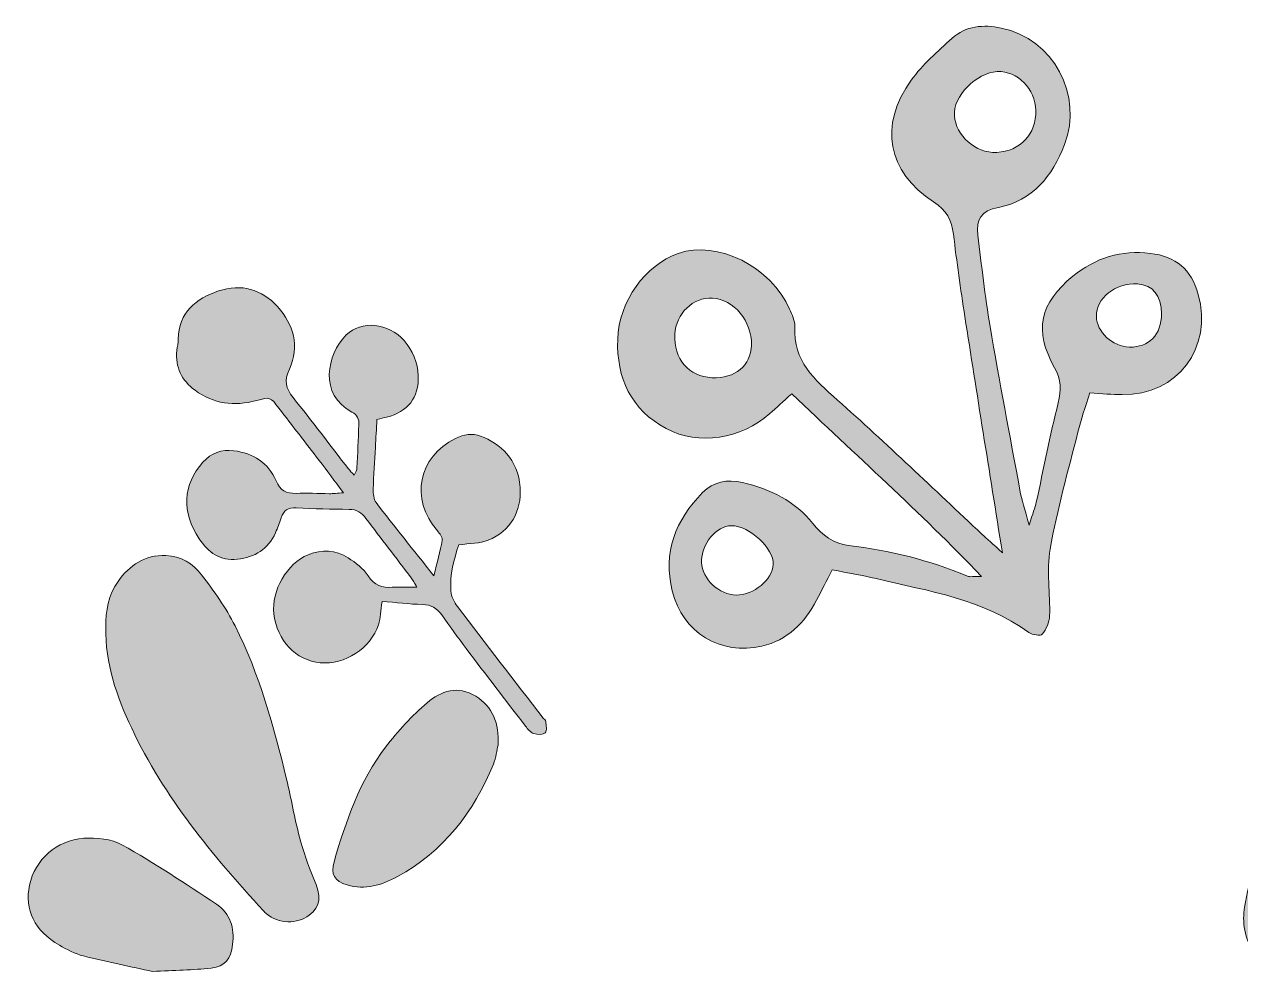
# Model space of a CAD drawing. Header units: inches. Extents: x 73 to 1007, y -1004 to -77.
# Drawn here: x 113.4 to 410.1, y -308.7 to -77 of the extents above; entities that cross this region are included whole.
import ezdxf

# ---------------------------------------------------------------- set-up
doc = ezdxf.new("R2010")
doc.units = ezdxf.units.IN
doc.header["$MEASUREMENT"] = 0
doc.layers.add('Layer 1', color=7, linetype='Continuous')

# ---------------------------------------------------------------- blocks, each defined once
blk = doc.blocks.new('block 2')
at = {"layer": 'Layer 1', "true_color": 0xffffff}
h = blk.add_hatch(color=7, dxfattribs=at)
h.dxf.hatch_style = 2
edge = h.paths.add_edge_path()
edge.add_spline(control_points=[(377.35, -398.75), (379.56, -399.54), (382.05, -400.23), (384.73, -400.78), (387.45, -401.34), (390.08, -401.63), (392.53, -401.63), (398.69, -401.63), (404.41, -400.27), (409.53, -397.58), (414.49, -394.98), (419.09, -391.62), (423.19, -387.6), (427.23, -383.64), (430.93, -379.2), (434.18, -374.4), (437.38, -369.68), (440.24, -364.96), (442.67, -360.4), (446.75, -353.14), (450.62, -345.79), (454.18, -338.52), (457.73, -331.26), (461.28, -323.87), (464.71, -316.55), (467.03, -311.77), (469.68, -306.46), (472.61, -300.76), (475.57, -294.98), (478.89, -289.06), (482.47, -283.16), (486.04, -277.29), (489.8, -271.64), (493.66, -266.38), (497.48, -261.17), (501.27, -256.74), (504.93, -253.23), (506.22, -251.93), (507, -250.67), (507.21, -249.55), (507.69, -247.89), (507.57, -246.21), (506.87, -244.56), (506.14, -242.86), (504.86, -241.66), (503.18, -241.08), (501.57, -240.25), (499.93, -240.06), (498.41, -240.48), (494.04, -241.2), (489.54, -241.64), (485.04, -241.78), (485.04, -241.78), (477.65, -242.01), (477.65, -242.01), (475.09, -242.01), (472.44, -242.25), (469.84, -242.71), (463.58, -243.5), (457.05, -245.31), (450.44, -248.11), (443.84, -250.91), (437.69, -254.53), (432.16, -258.9), (426.6, -263.28), (421.83, -268.44), (417.99, -274.25), (414.07, -280.17), (411.68, -286.67), (410.87, -293.59), (410.69, -295.43), (410.87, -297.37), (411.42, -299.38), (412.57, -303.3), (415.63, -305.16), (419.36, -304.22), (420.96, -303.88), (424.68, -302.47), (424.68, -296.8), (424.68, -295.96), (424.64, -295.14), (424.55, -294.34), (424.54, -294.2), (424.54, -293.95), (424.78, -293.34), (427.62, -284.53), (432.66, -277.11), (439.75, -271.3), (443.51, -268.26), (447.32, -265.73), (451.06, -263.79), (454.8, -261.85), (458.66, -260.32), (462.54, -259.24), (466.45, -258.16), (470.53, -257.38), (474.66, -256.95), (477.29, -256.67), (480.08, -256.48), (482.98, -256.38), (476.95, -264.39), (471.36, -272.88), (466.35, -281.64), (460.97, -291.03), (456.03, -300.69), (451.67, -310.31), (451.67, -310.31), (443.35, -327.17), (443.35, -327.17), (442.56, -328.59), (441.83, -330.09), (441.18, -331.63), (440.6, -333.01), (439.94, -334.44), (439.22, -335.88), (437.52, -339.29), (435.5, -343.24), (433.24, -347.62), (430.94, -352.07), (428.39, -356.49), (425.67, -360.76), (422.93, -365.04), (419.99, -369.15), (416.9, -372.97), (413.9, -376.68), (410.88, -379.64), (407.91, -381.75), (405.41, -383.56), (402.78, -384.97), (400.1, -385.93), (397.49, -386.87), (394.58, -387.26), (391.4, -387.12), (391.38, -387.12), (391.02, -387.12), (389.86, -386.85), (388.85, -386.62), (387.9, -386.37), (386.94, -386.1), (385.83, -385.78), (384.77, -385.51), (383.75, -385.27), (382.63, -385.01), (382.1, -384.86), (381.78, -384.75), (379.12, -383.94), (376.86, -384.01), (375.06, -384.96), (373.24, -385.93), (372.06, -387.38), (371.56, -389.26), (371.07, -391.09), (371.35, -392.96), (372.38, -394.81), (373.39, -396.6), (375.06, -397.92), (377.35, -398.75)], knot_values=[0, 0, 0, 0, 1, 1, 1, 2, 2, 2, 3, 3, 3, 4, 4, 4, 5, 5, 5, 6, 6, 6, 7, 7, 7, 8, 8, 8, 9, 9, 9, 10, 10, 10, 11, 11, 11, 12, 12, 12, 13, 13, 13, 14, 14, 14, 15, 15, 15, 16, 16, 16, 17, 17, 17, 18, 18, 18, 19, 19, 19, 20, 20, 20, 21, 21, 21, 22, 22, 22, 23, 23, 23, 24, 24, 24, 25, 25, 25, 26, 26, 26, 27, 27, 27, 28, 28, 28, 29, 29, 29, 30, 30, 30, 31, 31, 31, 32, 32, 32, 33, 33, 33, 34, 34, 34, 35, 35, 35, 36, 36, 36, 37, 37, 37, 38, 38, 38, 39, 39, 39, 40, 40, 40, 41, 41, 41, 42, 42, 42, 43, 43, 43, 44, 44, 44, 45, 45, 45, 46, 46, 46, 47, 47, 47, 48, 48, 48, 49, 49, 49, 50, 50, 50, 51, 51, 51, 52, 52, 52, 52], degree=3, periodic=1)
at = {"layer": 'Layer 1', "lineweight": 0}
blk.add_open_spline([(377.35, -398.75), (379.56, -399.54), (382.05, -400.23), (384.73, -400.78), (387.45, -401.34), (390.08, -401.63), (392.53, -401.63), (398.69, -401.63), (404.41, -400.27), (409.53, -397.58), (414.49, -394.98), (419.09, -391.62), (423.19, -387.6), (427.23, -383.64), (430.93, -379.2), (434.18, -374.4), (437.38, -369.68), (440.24, -364.96), (442.67, -360.4), (446.75, -353.14), (450.62, -345.79), (454.18, -338.52), (457.73, -331.26), (461.28, -323.87), (464.71, -316.55), (467.03, -311.77), (469.68, -306.46), (472.61, -300.76), (475.57, -294.98), (478.89, -289.06), (482.47, -283.16), (486.04, -277.29), (489.8, -271.64), (493.66, -266.38), (497.48, -261.17), (501.27, -256.74), (504.93, -253.23), (506.22, -251.93), (507, -250.67), (507.21, -249.55), (507.69, -247.89), (507.57, -246.21), (506.87, -244.56), (506.14, -242.86), (504.86, -241.66), (503.18, -241.08), (501.57, -240.25), (499.93, -240.06), (498.41, -240.48), (494.04, -241.2), (489.54, -241.64), (485.04, -241.78), (485.04, -241.78), (477.65, -242.01), (477.65, -242.01), (475.09, -242.01), (472.44, -242.25), (469.84, -242.71), (463.58, -243.5), (457.05, -245.31), (450.44, -248.11), (443.84, -250.91), (437.69, -254.53), (432.16, -258.9), (426.6, -263.28), (421.83, -268.44), (417.99, -274.25), (414.07, -280.17), (411.68, -286.67), (410.87, -293.59), (410.69, -295.43), (410.87, -297.37), (411.42, -299.38), (412.57, -303.3), (415.63, -305.16), (419.36, -304.22), (420.96, -303.88), (424.68, -302.47), (424.68, -296.8), (424.68, -295.96), (424.64, -295.14), (424.55, -294.34), (424.54, -294.2), (424.54, -293.95), (424.78, -293.34), (427.62, -284.53), (432.66, -277.11), (439.75, -271.3), (443.51, -268.26), (447.32, -265.73), (451.06, -263.79), (454.8, -261.85), (458.66, -260.32), (462.54, -259.24), (466.45, -258.16), (470.53, -257.38), (474.66, -256.95), (477.29, -256.67), (480.08, -256.48), (482.98, -256.38), (476.95, -264.39), (471.36, -272.88), (466.35, -281.64), (460.97, -291.03), (456.03, -300.69), (451.67, -310.31), (451.67, -310.31), (443.35, -327.17), (443.35, -327.17), (442.56, -328.59), (441.83, -330.09), (441.18, -331.63), (440.6, -333.01), (439.94, -334.44), (439.22, -335.88), (437.52, -339.29), (435.5, -343.24), (433.24, -347.62), (430.94, -352.07), (428.39, -356.49), (425.67, -360.76), (422.93, -365.04), (419.99, -369.15), (416.9, -372.97), (413.9, -376.68), (410.88, -379.64), (407.91, -381.75), (405.41, -383.56), (402.78, -384.97), (400.1, -385.93), (397.49, -386.87), (394.58, -387.26), (391.4, -387.12), (391.38, -387.12), (391.02, -387.12), (389.86, -386.85), (388.85, -386.62), (387.9, -386.37), (386.94, -386.1), (385.83, -385.78), (384.77, -385.51), (383.75, -385.27), (382.63, -385.01), (382.1, -384.86), (381.78, -384.75), (379.12, -383.94), (376.86, -384.01), (375.06, -384.96), (373.24, -385.93), (372.06, -387.38), (371.56, -389.26), (371.07, -391.09), (371.35, -392.96), (372.38, -394.81), (373.39, -396.6), (375.06, -397.92), (377.35, -398.75)], degree=3, knots=[0, 0, 0, 0, 1, 1, 1, 2, 2, 2, 3, 3, 3, 4, 4, 4, 5, 5, 5, 6, 6, 6, 7, 7, 7, 8, 8, 8, 9, 9, 9, 10, 10, 10, 11, 11, 11, 12, 12, 12, 13, 13, 13, 14, 14, 14, 15, 15, 15, 16, 16, 16, 17, 17, 17, 18, 18, 18, 19, 19, 19, 20, 20, 20, 21, 21, 21, 22, 22, 22, 23, 23, 23, 24, 24, 24, 25, 25, 25, 26, 26, 26, 27, 27, 27, 28, 28, 28, 29, 29, 29, 30, 30, 30, 31, 31, 31, 32, 32, 32, 33, 33, 33, 34, 34, 34, 35, 35, 35, 36, 36, 36, 37, 37, 37, 38, 38, 38, 39, 39, 39, 40, 40, 40, 41, 41, 41, 42, 42, 42, 43, 43, 43, 44, 44, 44, 45, 45, 45, 46, 46, 46, 47, 47, 47, 48, 48, 48, 49, 49, 49, 50, 50, 50, 51, 51, 51, 52, 52, 52, 52], dxfattribs=at)
blk = doc.blocks.new('block 6')
at = {"layer": 'Layer 1', "true_color": 0xffffff}
h = blk.add_hatch(color=7, dxfattribs=at)
h.dxf.hatch_style = 2
edge = h.paths.add_edge_path()
edge.add_spline(control_points=[(147.93, -206.53), (151.62, -206.65), (154.56, -208.52), (156.64, -211.21), (159.67, -215.14), (162.59, -219.26), (164.82, -223.67), (170.8, -235.51), (174.27, -248.25), (177.37, -261.08), (178.5, -265.76), (179.3, -270.51), (180.53, -275.16), (181.43, -278.56), (182.56, -281.94), (183.97, -285.17), (185.87, -289.52), (185.73, -292.13), (182.91, -294.25), (179.99, -296.46), (175.41, -296.32), (172.48, -293.91), (172.21, -293.68), (171.97, -293.41), (171.73, -293.15), (159.25, -279.59), (147.56, -265.46), (139.61, -248.64), (135.92, -240.85), (133.13, -232.79), (133.26, -224.01), (133.31, -220.04), (133.88, -216.17), (136.27, -212.83), (139.12, -208.84), (142.8, -206.31), (147.93, -206.53)], knot_values=[0, 0, 0, 0, 1, 1, 1, 2, 2, 2, 3, 3, 3, 4, 4, 4, 5, 5, 5, 6, 6, 6, 7, 7, 7, 8, 8, 8, 9, 9, 9, 10, 10, 10, 11, 11, 11, 12, 12, 12, 12], degree=3, periodic=1)
h = blk.add_hatch(color=7, dxfattribs=at)
h.dxf.hatch_style = 2
edge = h.paths.add_edge_path()
edge.add_spline(control_points=[(228.95, -252.73), (228.66, -253.97), (228.49, -255.79), (227.82, -257.41), (223.04, -269.1), (215.69, -278.67), (204.42, -284.81), (200.61, -286.89), (196.54, -288.13), (192.12, -286.84), (189.12, -285.96), (188.08, -284.23), (188.96, -281.22), (191.84, -271.3), (195.19, -261.54), (201.54, -253.24), (204.54, -249.32), (207.96, -245.63), (211.68, -242.4), (215.03, -239.49), (219.22, -238.15), (223.5, -240.83), (227.65, -243.43), (229.28, -247.4), (228.95, -252.73)], knot_values=[0, 0, 0, 0, 1, 1, 1, 2, 2, 2, 3, 3, 3, 4, 4, 4, 5, 5, 5, 6, 6, 6, 7, 7, 7, 8, 8, 8, 8], degree=3, periodic=1)
h = blk.add_hatch(color=7, dxfattribs=at)
h.dxf.hatch_style = 2
edge = h.paths.add_edge_path()
edge.add_spline(control_points=[(144.66, -307.96), (139.6, -306.84), (133.67, -305.63), (127.82, -304.16), (125.78, -303.64), (123.82, -302.61), (121.99, -301.54), (115.85, -297.96), (113.42, -292.95), (114.69, -286.88), (115.97, -280.77), (121.35, -275.82), (127.93, -275.48), (131.03, -275.32), (134.65, -275.58), (137.24, -277.04), (145.13, -281.5), (152.7, -286.54), (160.27, -291.54), (163.71, -293.82), (164.72, -297.36), (164.22, -301.41), (163.79, -304.85), (162.46, -306.71), (158.96, -307.12), (154.55, -307.64), (150.09, -307.67), (144.66, -307.96)], knot_values=[0, 0, 0, 0, 1, 1, 1, 2, 2, 2, 3, 3, 3, 4, 4, 4, 5, 5, 5, 6, 6, 6, 7, 7, 7, 8, 8, 8, 9, 9, 9, 9], degree=3, periodic=1)
at = {"layer": 'Layer 1', "lineweight": 0}
for points, knots in [([(147.93, -206.53), (151.62, -206.65), (154.56, -208.52), (156.64, -211.21), (159.67, -215.14), (162.59, -219.26), (164.82, -223.67), (170.8, -235.51), (174.27, -248.25), (177.37, -261.08), (178.5, -265.76), (179.3, -270.51), (180.53, -275.16), (181.43, -278.56), (182.56, -281.94), (183.97, -285.17), (185.87, -289.52), (185.73, -292.13), (182.91, -294.25), (179.99, -296.46), (175.41, -296.32), (172.48, -293.91), (172.21, -293.68), (171.97, -293.41), (171.73, -293.15), (159.25, -279.59), (147.56, -265.46), (139.61, -248.64), (135.92, -240.85), (133.13, -232.79), (133.26, -224.01), (133.31, -220.04), (133.88, -216.17), (136.27, -212.83), (139.12, -208.84), (142.8, -206.31), (147.93, -206.53)], [0, 0, 0, 0, 1, 1, 1, 2, 2, 2, 3, 3, 3, 4, 4, 4, 5, 5, 5, 6, 6, 6, 7, 7, 7, 8, 8, 8, 9, 9, 9, 10, 10, 10, 11, 11, 11, 12, 12, 12, 12]), ([(228.95, -252.73), (228.66, -253.97), (228.49, -255.79), (227.82, -257.41), (223.04, -269.1), (215.69, -278.67), (204.42, -284.81), (200.61, -286.89), (196.54, -288.13), (192.12, -286.84), (189.12, -285.96), (188.08, -284.23), (188.96, -281.22), (191.84, -271.3), (195.19, -261.54), (201.54, -253.24), (204.54, -249.32), (207.96, -245.63), (211.68, -242.4), (215.03, -239.49), (219.22, -238.15), (223.5, -240.83), (227.65, -243.43), (229.28, -247.4), (228.95, -252.73)], [0, 0, 0, 0, 1, 1, 1, 2, 2, 2, 3, 3, 3, 4, 4, 4, 5, 5, 5, 6, 6, 6, 7, 7, 7, 8, 8, 8, 8]), ([(144.66, -307.96), (139.6, -306.84), (133.67, -305.63), (127.82, -304.16), (125.78, -303.64), (123.82, -302.61), (121.99, -301.54), (115.85, -297.96), (113.42, -292.95), (114.69, -286.88), (115.97, -280.77), (121.35, -275.82), (127.93, -275.48), (131.03, -275.32), (134.65, -275.58), (137.24, -277.04), (145.13, -281.5), (152.7, -286.54), (160.27, -291.54), (163.71, -293.82), (164.72, -297.36), (164.22, -301.41), (163.79, -304.85), (162.46, -306.71), (158.96, -307.12), (154.55, -307.64), (150.09, -307.67), (144.66, -307.96)], [0, 0, 0, 0, 1, 1, 1, 2, 2, 2, 3, 3, 3, 4, 4, 4, 5, 5, 5, 6, 6, 6, 7, 7, 7, 8, 8, 8, 9, 9, 9, 9])]:
    blk.add_open_spline(points, degree=3, knots=knots, dxfattribs=at)
blk = doc.blocks.new('block 3')
at = {"layer": 'Layer 1', "true_color": 0xffffff}
h = blk.add_hatch(color=7, dxfattribs=at)
h.dxf.hatch_style = 2
edge = h.paths.add_edge_path()
edge.add_spline(control_points=[(351.95, -205.82), (348.74, -185.65), (345.73, -166.94), (342.8, -148.22), (341.75, -141.54), (340.84, -134.85), (340.01, -128.14), (339.59, -124.72), (338.33, -122.35), (335.2, -120.29), (323.83, -112.79), (321.79, -101.7), (329.75, -90.57), (332.47, -86.76), (336.16, -83.59), (339.67, -80.41), (343.08, -77.32), (347.31, -76.97), (351.69, -77.87), (364.34, -80.46), (371.78, -94.3), (367.1, -106.3), (364.11, -113.97), (359.43, -119.97), (351, -121.6), (346.77, -122.43), (345.52, -124.61), (345.98, -128.35), (346.89, -135.8), (347.72, -143.27), (348.97, -150.66), (351.23, -163.99), (353.76, -177.26), (356.24, -190.55), (356.68, -192.9), (357.44, -195.19), (358.47, -199.1), (359.39, -196.19), (359.93, -194.86), (360.24, -193.47), (362.02, -185.41), (363.55, -177.28), (365.58, -169.29), (366.38, -166.14), (366.29, -163.66), (364.69, -160.76), (359.6, -151.61), (361.03, -144.99), (369.16, -138.4), (374.67, -133.94), (380.95, -131.93), (388.06, -132.82), (394.15, -133.58), (398.06, -136.72), (399.74, -142.82), (403.33, -155.9), (394.69, -167.41), (381.18, -167.28), (378.72, -167.25), (376.26, -167.03), (373.25, -166.86), (372.19, -170.36), (371.14, -173.37), (370.37, -176.45), (368, -185.92), (365.3, -195.34), (363.61, -204.93), (362.68, -210.21), (363.65, -215.81), (363.48, -221.25), (363.43, -222.78), (362.66, -224.49), (361.7, -225.7), (361.33, -226.17), (359.22, -225.88), (358.39, -225.27), (347.3, -217.1), (334.01, -215.25), (321.16, -212.14), (317.79, -211.33), (314.36, -210.76), (310.46, -209.99), (309.1, -212.62), (307.88, -215.02), (306.63, -217.4), (303.69, -222.94), (299.57, -227.18), (293.27, -228.61), (283.19, -230.91), (274, -225.39), (271.44, -215.14), (269.12, -205.83), (272.27, -197.82), (278.84, -191.17), (281.43, -188.55), (284.8, -187.84), (288.57, -188.72), (295.36, -190.3), (301.36, -193.21), (305.76, -198.71), (308.08, -201.6), (310.75, -203.57), (314.45, -204.04), (324.44, -205.28), (334.14, -207.62), (343.44, -211.54), (344.06, -211.81), (344.89, -211.58), (346.85, -211.59), (331.73, -195.79), (316.1, -181.91), (300.61, -167.05), (298.45, -169), (296.85, -170.46), (295.23, -171.9), (288.24, -178.1), (277.9, -179.79), (270, -175.57), (261.38, -170.97), (257.84, -163.24), (258.14, -153.74), (258.43, -144.52), (264.85, -135.68), (272.91, -132.84), (282.4, -129.5), (295.62, -136.1), (300.05, -146.43), (300.63, -147.8), (301.43, -149.31), (301.34, -150.7), (300.82, -159.06), (306.15, -163.63), (311.73, -168.59), (323.72, -179.23), (335.26, -190.37), (346.98, -201.3), (348.24, -202.48), (349.53, -203.62), (351.95, -205.82)], knot_values=[0, 0, 0, 0, 1, 1, 1, 2, 2, 2, 3, 3, 3, 4, 4, 4, 5, 5, 5, 6, 6, 6, 7, 7, 7, 8, 8, 8, 9, 9, 9, 10, 10, 10, 11, 11, 11, 12, 12, 12, 13, 13, 13, 14, 14, 14, 15, 15, 15, 16, 16, 16, 17, 17, 17, 18, 18, 18, 19, 19, 19, 20, 20, 20, 21, 21, 21, 22, 22, 22, 23, 23, 23, 24, 24, 24, 25, 25, 25, 26, 26, 26, 27, 27, 27, 28, 28, 28, 29, 29, 29, 30, 30, 30, 31, 31, 31, 32, 32, 32, 33, 33, 33, 34, 34, 34, 35, 35, 35, 36, 36, 36, 37, 37, 37, 38, 38, 38, 39, 39, 39, 40, 40, 40, 41, 41, 41, 42, 42, 42, 43, 43, 43, 44, 44, 44, 45, 45, 45, 46, 46, 46, 46], degree=3, periodic=1)
edge = h.paths.add_edge_path()
edge.add_spline(control_points=[(360.1, -98.99), (360.42, -93.65), (356.59, -88.91), (351.63, -88.49), (346.74, -88.09), (340.6, -93.44), (340.26, -98.39), (339.95, -103.09), (344.57, -107.96), (349.55, -108.19), (355.37, -108.46), (359.77, -104.62), (360.1, -98.99)], knot_values=[0, 0, 0, 0, 1, 1, 1, 2, 2, 2, 3, 3, 3, 4, 4, 4, 4], degree=3, periodic=1)
edge = h.paths.add_edge_path()
edge.add_spline(control_points=[(281.13, -163.14), (286.84, -163.36), (290.62, -160.23), (290.76, -155.2), (290.92, -149.38), (286.45, -144.01), (281.23, -143.74), (276.48, -143.49), (272.35, -147.48), (272.08, -152.57), (271.76, -158.53), (275.52, -162.93), (281.13, -163.14)], knot_values=[0, 0, 0, 0, 1, 1, 1, 2, 2, 2, 3, 3, 3, 4, 4, 4, 4], degree=3, periodic=1)
edge = h.paths.add_edge_path()
edge.add_spline(control_points=[(285.89, -199.24), (282.2, -199.21), (278.45, -203.8), (278.58, -208.19), (278.71, -212.21), (282.86, -216.11), (287.07, -216.16), (291.31, -216.22), (295.88, -212.42), (296.08, -208.67), (296.29, -204.85), (290.26, -199.28), (285.89, -199.24)], knot_values=[0, 0, 0, 0, 1, 1, 1, 2, 2, 2, 3, 3, 3, 4, 4, 4, 4], degree=3, periodic=1)
edge = h.paths.add_edge_path()
edge.add_spline(control_points=[(382.95, -155.67), (387.69, -155.83), (390.79, -152.62), (390.78, -147.58), (390.77, -143.16), (388.61, -140.46), (384.94, -140.28), (379.5, -140.02), (374.78, -143.74), (374.88, -148.21), (374.96, -152), (378.79, -155.53), (382.95, -155.67)], knot_values=[0, 0, 0, 0, 1, 1, 1, 2, 2, 2, 3, 3, 3, 4, 4, 4, 4], degree=3, periodic=1)
h = blk.add_hatch(color=7, dxfattribs=at)
h.dxf.hatch_style = 2
edge = h.paths.add_edge_path()
edge.add_spline(control_points=[(200.67, -217.69), (200.33, -219.97), (200.31, -221.76), (199.78, -223.38), (197.88, -229.19), (191.56, -233.23), (185.6, -232.65), (179.61, -232.07), (175.07, -227.27), (174.28, -220.7), (173.61, -215.16), (177.52, -208.39), (182.66, -206.32), (186, -204.97), (189.37, -205.11), (192.39, -207.07), (194.22, -208.25), (196.09, -209.69), (197.28, -211.47), (198.81, -213.75), (200.64, -214.43), (203.17, -214.26), (205, -214.15), (206.84, -214.26), (209.17, -214.26), (208.54, -213.21), (208.22, -212.54), (207.78, -211.96), (204.11, -207.12), (200.38, -202.34), (196.75, -197.47), (195.69, -196.04), (194.5, -195.27), (192.67, -195.26), (188.36, -195.22), (184.04, -195.12), (179.73, -194.92), (177.81, -194.83), (176.62, -195.47), (176.06, -197.35), (175.7, -198.58), (175.2, -199.78), (174.68, -200.95), (172.88, -204.95), (169.6, -206.96), (165.39, -207.43), (161.2, -207.91), (158.29, -205.72), (156.06, -202.41), (151.71, -195.95), (152.1, -189.26), (156.99, -183.78), (159.05, -181.47), (161.53, -180.59), (164.51, -180.97), (169.25, -181.57), (172.9, -183.87), (174.84, -188.31), (175.84, -190.59), (177.29, -191.45), (179.71, -191.35), (182.39, -191.23), (185.08, -191.42), (187.76, -191.44), (188.77, -191.44), (189.78, -191.32), (191.29, -191.23), (189.1, -188.31), (187.24, -185.8), (185.33, -183.32), (182.07, -179.06), (178.75, -174.83), (175.5, -170.57), (173.39, -167.81), (173.43, -167.81), (170.02, -168.72), (164.66, -170.17), (159.59, -169.59), (155.05, -166.2), (151.83, -163.8), (150.18, -160.62), (150.63, -156.51), (150.74, -155.58), (150.93, -154.66), (150.95, -153.73), (151.14, -147.22), (155.24, -143.86), (160.8, -141.99), (166.3, -140.14), (171.34, -141.56), (175.16, -145.82), (179.07, -150.18), (180.65, -155.46), (178.06, -161.05), (176.75, -163.85), (177.19, -165.76), (178.98, -168), (183.58, -173.73), (188, -179.6), (192.5, -185.41), (192.84, -185.85), (193.24, -186.23), (193.89, -186.94), (194.2, -186.13), (194.52, -185.65), (194.55, -185.15), (194.74, -181.66), (194.84, -178.16), (195.02, -174.66), (195.1, -173.24), (194.65, -172.21), (193.33, -171.52), (185.24, -167.32), (187.13, -157.46), (191.95, -152.72), (195.64, -149.1), (202.22, -149.74), (206.04, -154.09), (208.16, -156.51), (209.39, -159.41), (209.5, -162.68), (209.69, -168.01), (206.98, -171.49), (201.78, -172.76), (201.1, -172.93), (200.43, -173.1), (199.42, -173.36), (199.3, -175.57), (199.17, -177.87), (199.05, -180.17), (198.86, -183.55), (198.6, -186.93), (198.53, -190.31), (198.5, -191.41), (198.6, -192.79), (199.22, -193.6), (203.66, -199.4), (208.25, -205.08), (213.29, -211.44), (214.11, -208.15), (214.89, -205.51), (215.35, -202.82), (215.47, -202.12), (214.74, -201.14), (214.17, -200.48), (207.44, -192.66), (209.44, -182.45), (218.6, -177.96), (220.59, -176.99), (222.66, -176.62), (224.71, -177.4), (229.4, -179.18), (233.86, -182.93), (234.35, -189.94), (234.74, -195.7), (232, -200.59), (226.57, -202.77), (224.5, -203.6), (222.06, -203.53), (219.36, -203.94), (218.23, -207.38), (217.14, -211.18), (217.46, -215.18), (217.57, -216.48), (218.25, -217.89), (219.05, -218.96), (225.97, -228.06), (232.97, -237.09), (239.95, -246.14), (240.16, -246.42), (240.6, -246.65), (240.62, -246.92), (240.67, -247.89), (240.95, -249.21), (240.45, -249.73), (239.95, -250.25), (238.53, -250.23), (237.68, -249.95), (236.89, -249.69), (236.21, -248.84), (235.65, -248.12), (230.81, -241.84), (225.98, -235.54), (221.2, -229.21), (219.15, -226.51), (217.21, -223.74), (215.23, -220.99), (214.08, -219.38), (212.64, -218.52), (210.55, -218.46), (207.32, -218.36), (204.09, -217.97), (200.67, -217.69)], knot_values=[0, 0, 0, 0, 1, 1, 1, 2, 2, 2, 3, 3, 3, 4, 4, 4, 5, 5, 5, 6, 6, 6, 7, 7, 7, 8, 8, 8, 9, 9, 9, 10, 10, 10, 11, 11, 11, 12, 12, 12, 13, 13, 13, 14, 14, 14, 15, 15, 15, 16, 16, 16, 17, 17, 17, 18, 18, 18, 19, 19, 19, 20, 20, 20, 21, 21, 21, 22, 22, 22, 23, 23, 23, 24, 24, 24, 25, 25, 25, 26, 26, 26, 27, 27, 27, 28, 28, 28, 29, 29, 29, 30, 30, 30, 31, 31, 31, 32, 32, 32, 33, 33, 33, 34, 34, 34, 35, 35, 35, 36, 36, 36, 37, 37, 37, 38, 38, 38, 39, 39, 39, 40, 40, 40, 41, 41, 41, 42, 42, 42, 43, 43, 43, 44, 44, 44, 45, 45, 45, 46, 46, 46, 47, 47, 47, 48, 48, 48, 49, 49, 49, 50, 50, 50, 51, 51, 51, 52, 52, 52, 53, 53, 53, 54, 54, 54, 55, 55, 55, 56, 56, 56, 57, 57, 57, 58, 58, 58, 59, 59, 59, 60, 60, 60, 61, 61, 61, 62, 62, 62, 63, 63, 63, 64, 64, 64, 64], degree=3, periodic=1)
at = {"layer": 'Layer 1', "lineweight": 0}
for points, knots in [([(351.95, -205.82), (348.74, -185.65), (345.73, -166.94), (342.8, -148.22), (341.75, -141.54), (340.84, -134.85), (340.01, -128.14), (339.59, -124.72), (338.33, -122.35), (335.2, -120.29), (323.83, -112.79), (321.79, -101.7), (329.75, -90.57), (332.47, -86.76), (336.16, -83.59), (339.67, -80.41), (343.08, -77.32), (347.31, -76.97), (351.69, -77.87), (364.34, -80.46), (371.78, -94.3), (367.1, -106.3), (364.11, -113.97), (359.43, -119.97), (351, -121.6), (346.77, -122.43), (345.52, -124.61), (345.98, -128.35), (346.89, -135.8), (347.72, -143.27), (348.97, -150.66), (351.23, -163.99), (353.76, -177.26), (356.24, -190.55), (356.68, -192.9), (357.44, -195.19), (358.47, -199.1), (359.39, -196.19), (359.93, -194.86), (360.24, -193.47), (362.02, -185.41), (363.55, -177.28), (365.58, -169.29), (366.38, -166.14), (366.29, -163.66), (364.69, -160.76), (359.6, -151.61), (361.03, -144.99), (369.16, -138.4), (374.67, -133.94), (380.95, -131.93), (388.06, -132.82), (394.15, -133.58), (398.06, -136.72), (399.74, -142.82), (403.33, -155.9), (394.69, -167.41), (381.18, -167.28), (378.72, -167.25), (376.26, -167.03), (373.25, -166.86), (372.19, -170.36), (371.14, -173.37), (370.37, -176.45), (368, -185.92), (365.3, -195.34), (363.61, -204.93), (362.68, -210.21), (363.65, -215.81), (363.48, -221.25), (363.43, -222.78), (362.66, -224.49), (361.7, -225.7), (361.33, -226.17), (359.22, -225.88), (358.39, -225.27), (347.3, -217.1), (334.01, -215.25), (321.16, -212.14), (317.79, -211.33), (314.36, -210.76), (310.46, -209.99), (309.1, -212.62), (307.88, -215.02), (306.63, -217.4), (303.69, -222.94), (299.57, -227.18), (293.27, -228.61), (283.19, -230.91), (274, -225.39), (271.44, -215.14), (269.12, -205.83), (272.27, -197.82), (278.84, -191.17), (281.43, -188.55), (284.8, -187.84), (288.57, -188.72), (295.36, -190.3), (301.36, -193.21), (305.76, -198.71), (308.08, -201.6), (310.75, -203.57), (314.45, -204.04), (324.44, -205.28), (334.14, -207.62), (343.44, -211.54), (344.06, -211.81), (344.89, -211.58), (346.85, -211.59), (331.73, -195.79), (316.1, -181.91), (300.61, -167.05), (298.45, -169), (296.85, -170.46), (295.23, -171.9), (288.24, -178.1), (277.9, -179.79), (270, -175.57), (261.38, -170.97), (257.84, -163.24), (258.14, -153.74), (258.43, -144.52), (264.85, -135.68), (272.91, -132.84), (282.4, -129.5), (295.62, -136.1), (300.05, -146.43), (300.63, -147.8), (301.43, -149.31), (301.34, -150.7), (300.82, -159.06), (306.15, -163.63), (311.73, -168.59), (323.72, -179.23), (335.26, -190.37), (346.98, -201.3), (348.24, -202.48), (349.53, -203.62), (351.95, -205.82)], [0, 0, 0, 0, 1, 1, 1, 2, 2, 2, 3, 3, 3, 4, 4, 4, 5, 5, 5, 6, 6, 6, 7, 7, 7, 8, 8, 8, 9, 9, 9, 10, 10, 10, 11, 11, 11, 12, 12, 12, 13, 13, 13, 14, 14, 14, 15, 15, 15, 16, 16, 16, 17, 17, 17, 18, 18, 18, 19, 19, 19, 20, 20, 20, 21, 21, 21, 22, 22, 22, 23, 23, 23, 24, 24, 24, 25, 25, 25, 26, 26, 26, 27, 27, 27, 28, 28, 28, 29, 29, 29, 30, 30, 30, 31, 31, 31, 32, 32, 32, 33, 33, 33, 34, 34, 34, 35, 35, 35, 36, 36, 36, 37, 37, 37, 38, 38, 38, 39, 39, 39, 40, 40, 40, 41, 41, 41, 42, 42, 42, 43, 43, 43, 44, 44, 44, 45, 45, 45, 46, 46, 46, 46]), ([(360.1, -98.99), (360.42, -93.65), (356.59, -88.91), (351.63, -88.49), (346.74, -88.09), (340.6, -93.44), (340.26, -98.39), (339.95, -103.09), (344.57, -107.96), (349.55, -108.19), (355.37, -108.46), (359.77, -104.62), (360.1, -98.99)], [0, 0, 0, 0, 1, 1, 1, 2, 2, 2, 3, 3, 3, 4, 4, 4, 4]), ([(200.67, -217.69), (200.33, -219.97), (200.31, -221.76), (199.78, -223.38), (197.88, -229.19), (191.56, -233.23), (185.6, -232.65), (179.61, -232.07), (175.07, -227.27), (174.28, -220.7), (173.61, -215.16), (177.52, -208.39), (182.66, -206.32), (186, -204.97), (189.37, -205.11), (192.39, -207.07), (194.22, -208.25), (196.09, -209.69), (197.28, -211.47), (198.81, -213.75), (200.64, -214.43), (203.17, -214.26), (205, -214.15), (206.84, -214.26), (209.17, -214.26), (208.54, -213.21), (208.22, -212.54), (207.78, -211.96), (204.11, -207.12), (200.38, -202.34), (196.75, -197.47), (195.69, -196.04), (194.5, -195.27), (192.67, -195.26), (188.36, -195.22), (184.04, -195.12), (179.73, -194.92), (177.81, -194.83), (176.62, -195.47), (176.06, -197.35), (175.7, -198.58), (175.2, -199.78), (174.68, -200.95), (172.88, -204.95), (169.6, -206.96), (165.39, -207.43), (161.2, -207.91), (158.29, -205.72), (156.06, -202.41), (151.71, -195.95), (152.1, -189.26), (156.99, -183.78), (159.05, -181.47), (161.53, -180.59), (164.51, -180.97), (169.25, -181.57), (172.9, -183.87), (174.84, -188.31), (175.84, -190.59), (177.29, -191.45), (179.71, -191.35), (182.39, -191.23), (185.08, -191.42), (187.76, -191.44), (188.77, -191.44), (189.78, -191.32), (191.29, -191.23), (189.1, -188.31), (187.24, -185.8), (185.33, -183.32), (182.07, -179.06), (178.75, -174.83), (175.5, -170.57), (173.39, -167.81), (173.43, -167.81), (170.02, -168.72), (164.66, -170.17), (159.59, -169.59), (155.05, -166.2), (151.83, -163.8), (150.18, -160.62), (150.63, -156.51), (150.74, -155.58), (150.93, -154.66), (150.95, -153.73), (151.14, -147.22), (155.24, -143.86), (160.8, -141.99), (166.3, -140.14), (171.34, -141.56), (175.16, -145.82), (179.07, -150.18), (180.65, -155.46), (178.06, -161.05), (176.75, -163.85), (177.19, -165.76), (178.98, -168), (183.58, -173.73), (188, -179.6), (192.5, -185.41), (192.84, -185.85), (193.24, -186.23), (193.89, -186.94), (194.2, -186.13), (194.52, -185.65), (194.55, -185.15), (194.74, -181.66), (194.84, -178.16), (195.02, -174.66), (195.1, -173.24), (194.65, -172.21), (193.33, -171.52), (185.24, -167.32), (187.13, -157.46), (191.95, -152.72), (195.64, -149.1), (202.22, -149.74), (206.04, -154.09), (208.16, -156.51), (209.39, -159.41), (209.5, -162.68), (209.69, -168.01), (206.98, -171.49), (201.78, -172.76), (201.1, -172.93), (200.43, -173.1), (199.42, -173.36), (199.3, -175.57), (199.17, -177.87), (199.05, -180.17), (198.86, -183.55), (198.6, -186.93), (198.53, -190.31), (198.5, -191.41), (198.6, -192.79), (199.22, -193.6), (203.66, -199.4), (208.25, -205.08), (213.29, -211.44), (214.11, -208.15), (214.89, -205.51), (215.35, -202.82), (215.47, -202.12), (214.74, -201.14), (214.17, -200.48), (207.44, -192.66), (209.44, -182.45), (218.6, -177.96), (220.59, -176.99), (222.66, -176.62), (224.71, -177.4), (229.4, -179.18), (233.86, -182.93), (234.35, -189.94), (234.74, -195.7), (232, -200.59), (226.57, -202.77), (224.5, -203.6), (222.06, -203.53), (219.36, -203.94), (218.23, -207.38), (217.14, -211.18), (217.46, -215.18), (217.57, -216.48), (218.25, -217.89), (219.05, -218.96), (225.97, -228.06), (232.97, -237.09), (239.95, -246.14), (240.16, -246.42), (240.6, -246.65), (240.62, -246.92), (240.67, -247.89), (240.95, -249.21), (240.45, -249.73), (239.95, -250.25), (238.53, -250.23), (237.68, -249.95), (236.89, -249.69), (236.21, -248.84), (235.65, -248.12), (230.81, -241.84), (225.98, -235.54), (221.2, -229.21), (219.15, -226.51), (217.21, -223.74), (215.23, -220.99), (214.08, -219.38), (212.64, -218.52), (210.55, -218.46), (207.32, -218.36), (204.09, -217.97), (200.67, -217.69)], [0, 0, 0, 0, 1, 1, 1, 2, 2, 2, 3, 3, 3, 4, 4, 4, 5, 5, 5, 6, 6, 6, 7, 7, 7, 8, 8, 8, 9, 9, 9, 10, 10, 10, 11, 11, 11, 12, 12, 12, 13, 13, 13, 14, 14, 14, 15, 15, 15, 16, 16, 16, 17, 17, 17, 18, 18, 18, 19, 19, 19, 20, 20, 20, 21, 21, 21, 22, 22, 22, 23, 23, 23, 24, 24, 24, 25, 25, 25, 26, 26, 26, 27, 27, 27, 28, 28, 28, 29, 29, 29, 30, 30, 30, 31, 31, 31, 32, 32, 32, 33, 33, 33, 34, 34, 34, 35, 35, 35, 36, 36, 36, 37, 37, 37, 38, 38, 38, 39, 39, 39, 40, 40, 40, 41, 41, 41, 42, 42, 42, 43, 43, 43, 44, 44, 44, 45, 45, 45, 46, 46, 46, 47, 47, 47, 48, 48, 48, 49, 49, 49, 50, 50, 50, 51, 51, 51, 52, 52, 52, 53, 53, 53, 54, 54, 54, 55, 55, 55, 56, 56, 56, 57, 57, 57, 58, 58, 58, 59, 59, 59, 60, 60, 60, 61, 61, 61, 62, 62, 62, 63, 63, 63, 64, 64, 64, 64]), ([(382.95, -155.67), (387.69, -155.83), (390.79, -152.62), (390.78, -147.58), (390.77, -143.16), (388.61, -140.46), (384.94, -140.28), (379.5, -140.02), (374.78, -143.74), (374.88, -148.21), (374.96, -152), (378.79, -155.53), (382.95, -155.67)], [0, 0, 0, 0, 1, 1, 1, 2, 2, 2, 3, 3, 3, 4, 4, 4, 4]), ([(281.13, -163.14), (286.84, -163.36), (290.62, -160.23), (290.76, -155.2), (290.92, -149.38), (286.45, -144.01), (281.23, -143.74), (276.48, -143.49), (272.35, -147.48), (272.08, -152.57), (271.76, -158.53), (275.52, -162.93), (281.13, -163.14)], [0, 0, 0, 0, 1, 1, 1, 2, 2, 2, 3, 3, 3, 4, 4, 4, 4]), ([(285.89, -199.24), (282.2, -199.21), (278.45, -203.8), (278.58, -208.19), (278.71, -212.21), (282.86, -216.11), (287.07, -216.16), (291.31, -216.22), (295.88, -212.42), (296.08, -208.67), (296.29, -204.85), (290.26, -199.28), (285.89, -199.24)], [0, 0, 0, 0, 1, 1, 1, 2, 2, 2, 3, 3, 3, 4, 4, 4, 4])]:
    blk.add_open_spline(points, degree=3, knots=knots, dxfattribs=at)
at = {"layer": 'Layer 1'}
blk.add_blockref('block 6', (0, 0), dxfattribs=at)

msp = doc.modelspace()

# ---------------------------------------------------------------- block references
at = {"layer": 'Layer 1'}
for name in ['block 3', 'block 2']:
    msp.add_blockref(name, (0, 0), dxfattribs=at)

doc.saveas('drawing.dxf')
